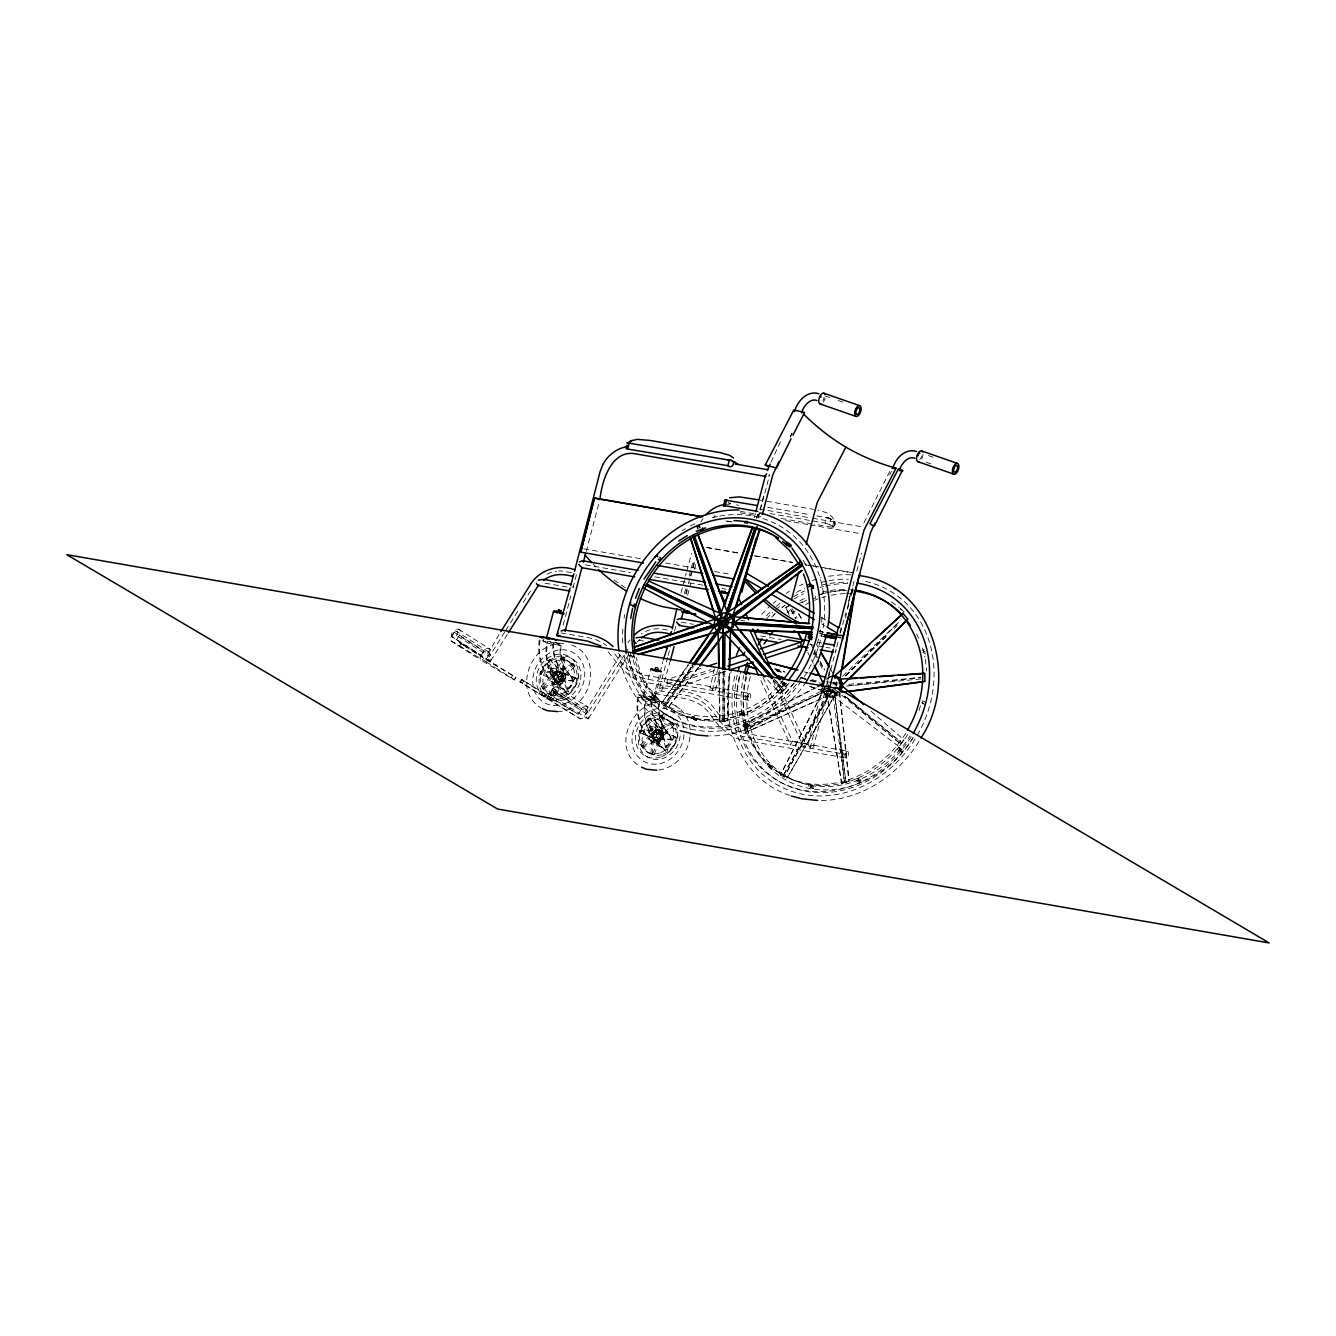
<?xml version="1.0" encoding="UTF-8"?>
<svg xmlns="http://www.w3.org/2000/svg" width="1336" height="1336" viewBox="0 0 1336 1336"><rect width="100%" height="100%" fill="white"/><g stroke="black" fill="none" stroke-linecap="round" stroke-linejoin="round"><path stroke-width="0.75" stroke-dasharray="5 3.75" d="M723.277 672.041L722.993 721.323L722.976 671.574M724.73 671.908L724.429 721.139L723.661 671.49M729.423 673.478L727.719 721.006L729.005 673.311M835.835 689.109L836.119 681.377M836.403 685.485L836.536 681.627M487.673 653.905L499.798 633.314M490.997 659.099L490.546 661.103A2.588 0.952 73.2 0 1 489.394 660.401L488.191 657.429M585.435 711.637L621.44 653.053M588.775 716.814L588.324 718.818A2.588 0.952 73.2 0 1 587.155 718.133L585.97 715.161M725.765 671.307L680.258 686.27L667.115 683.999L667.349 679.439L702.903 667.766M680.258 686.27L680.475 681.727L718 669.386M551.568 694.737L553.238 675.014L561.721 656.477L563.475 656.778L564.861 657.596L563.207 677.319L554.724 695.872L551.568 694.737L554.724 695.872M552.954 695.555L554.624 675.832A4.091 3.524 -59.4 0 0 556.394 669.119L556.394 669.119A4.091 3.524 -59.4 0 1 554.44 675.782A4.091 3.524 -59.4 0 1 550.031 671.474A4.091 3.524 -59.4 0 1 556.227 669.019A4.091 3.524 -59.4 0 0 550.198 671.574A4.091 3.524 -59.4 0 0 554.607 675.866L563.207 677.319L553.238 675.014L554.624 675.832L563.091 657.295L564.861 657.596M563.475 656.778L561.821 676.5L553.338 695.054M650.866 753.37L652.519 733.631L661.003 715.094L662.773 715.395L664.159 716.213L662.489 735.952L654.005 754.489L650.866 753.37L654.005 754.489M652.235 754.189L653.905 734.449L662.389 715.912L664.159 716.213M662.773 715.395L661.103 735.134L652.619 753.671M543.752 638.858L543.501 641.146L557.095 643.501M571.658 676.985L566.531 671.34A41.316 35.688 -59.4 0 1 560.068 648.277L560.385 645.455L553.789 641.564L553.471 644.386A41.316 35.688 -59.4 0 0 559.951 667.449L564.376 672.693A7.782 6.713 -59.4 0 1 563.007 682.88A7.782 6.713 -59.4 0 1 553.521 683.514A56.863 49.115 -59.4 0 1 539.477 645.705L540.212 639.209L546.791 643.1L546.057 649.597A56.863 49.115 -59.4 0 0 560.101 687.405L560.803 687.806A7.782 6.713 -59.4 0 0 570.288 687.188A7.782 6.713 -59.4 0 0 571.658 676.985L567.215 671.741A41.316 35.688 -59.4 0 1 560.753 648.678L561.337 643.585L547.743 641.213A56.863 49.115 -59.4 0 0 560.803 687.806M638.474 697.225L637.756 703.721A56.863 49.115 -59.4 0 0 651.801 741.547A7.782 6.713 -59.4 0 0 661.27 740.912A7.782 6.713 -59.4 0 0 662.656 730.708L658.214 725.465A41.316 35.688 -59.4 0 1 651.751 702.419L652.068 699.596L638.474 697.225L645.054 701.116L658.648 703.487L658.331 706.293A41.316 35.688 -59.4 0 0 664.794 729.356L669.937 735.017A7.782 6.713 -59.4 0 1 668.551 745.204A7.782 6.713 -59.4 0 1 659.082 745.839L658.381 745.421A56.863 49.115 -59.4 0 1 644.336 707.612L645.054 701.116M650.832 696.29L655.442 699.563L656.711 698.11L655.258 696.691L652.102 694.82L650.832 696.29L659.6 701.6L659.032 706.711A41.316 35.688 -59.4 0 0 665.495 729.773L669.937 735.017M578.438 675.615C577.904 683.381 573.077 691.58 566.548 695.822M677.719 734.232C677.185 741.998 672.359 750.197 665.829 754.439M737.021 691.029L740.728 671.206M689.927 737.105C688.174 753.855 673.928 769.352 656.727 770.204M847.926 608.13L850.781 591.848M845.538 618.034L850.297 593.819M834.232 682.646L834.733 683.464L826.784 681.811M714.393 668.735L710.034 688.14M822.074 688.908L807.796 745.872M828.253 676.183L829.138 672.142M827.401 682.162L830.458 668.351M732.044 668.501C716.881 717.165 738.725 778.754 789.71 795.371M746.774 676.834C734.817 719.352 755.291 771.924 799.446 785.902C842.682 800.147 890.444 775.247 912.889 737.656M750.314 676.617C738.574 718.618 757.328 768.784 800.681 782.729C841.814 796.54 888.056 772.342 910 735.869M539.944 673.711L540.445 671.757L558.782 671.023L575.115 677.803L576.501 678.621L575.983 680.575L557.663 681.31L539.944 673.711L541.314 674.53L541.832 672.576L560.168 671.841L576.501 678.621M563.124 625.131L570.873 595.823M572.927 588.024L576.751 573.528M586.17 551.534L599.33 501.718M556.277 680.492L558.782 671.023L560.168 671.841L557.663 681.31L556.277 680.492L575.983 680.575M574.597 679.757L575.115 677.803M643.534 696.59L650.899 668.685M653.721 670.037L654.406 668.818L658.949 670.238L658.247 671.457L653.721 670.037L656.327 670.321M655.742 669.57L655.592 667.549L658.097 668.117L657.796 669.937L653.855 669.47L658.648 671.357M639.226 732.328L639.744 730.391L658.063 729.64L674.396 736.437L675.782 737.255L675.264 739.209L656.945 739.944L639.226 732.328L656.945 739.944L659.45 730.458L658.063 729.64L655.558 739.125L675.264 739.209M640.612 733.147L641.13 731.193L659.45 730.458L675.782 737.255M658.731 692.582L655.792 693.618A2.588 1.152 -29 0 1 654.623 692.933L662.89 661.687M681.059 592.9L686.286 573.094M686.821 571.107L691.53 553.271M654.389 699.48A5.611 0.885 14.8 0 0 646.524 696.59A5.611 0.885 14.8 0 0 645.973 698.027A5.611 0.885 14.8 0 0 654.389 699.48L661.754 671.59A5.611 0.885 14.8 0 0 653.889 668.701A5.611 0.885 14.8 0 0 653.337 670.121A5.611 0.885 14.8 0 0 661.754 671.59M667.599 657.462L658.832 690.679L686.019 695.388A55.177 47.662 -59.4 0 1 711.67 710.652L721.073 722.509A52.288 45.157 -59.4 0 0 745.388 736.971L846.222 754.456M668.117 655.508L670.705 645.739M674.53 631.26L676.083 625.398M684.416 593.802L685.986 587.873M689.125 576L690.695 570.071M691.213 568.101L693.3 560.185M685.719 593.685L687.823 585.736M688.357 583.749L689.927 577.77M690.462 575.783L694.653 559.867M686.236 593.986L687.288 590.011M690.962 576.083L694.636 562.155M661.721 690.428L670.388 660.518M687.622 595.305L690.779 583.364M694.47 569.42L696.039 563.441M673.878 738.39L674.396 736.437M691.463 718.3L691.965 716.447L693.985 716.797L697.141 718.651L696.657 720.505L691.463 718.3L696.657 720.505M693.484 718.651L693.985 716.797M694.636 720.154L695.121 718.3L691.965 716.447M754.306 517.667L755.358 513.692M756.376 518.452L757.428 514.46M712.255 690.462L717.482 670.639M757.996 517.316L759.583 511.304M760.117 509.317L763.808 495.305M758.197 518.084L759.766 512.122M760.301 510.135L769.753 474.33M715.161 690.211L720.672 672.192M770.02 513.558L825.114 523.111L826.583 517.583C831.994 517.266 839.509 524.831 832.328 527.319L813.941 524.13M833.814 527.135L829.539 524.497L830.992 518.969M832.328 527.319L833.798 521.791L835.033 521.791M833.731 526.985L835.2 521.441L831.927 516.564L826.834 512.74L817.899 510.135M839.876 632.396L841.981 624.396M810.017 748.177L825.731 688.725M826.249 686.737L836.202 649.079M836.737 647.075L838.323 641.08M840.428 633.08L845.721 613.057M848.36 603.054L854.172 581.043M856.827 571.04L861.586 553.02M812.923 747.926L829.021 689.91M808.163 786.236L808.647 784.382L810.668 784.733L813.824 786.603L813.34 788.457L808.163 786.236L813.34 788.457M810.184 786.587L810.668 784.733M811.319 788.106L811.804 786.253L808.647 784.382M925.096 704.74L921.94 702.87L922.525 700.649L924.211 700.932M654.623 692.933L655.926 690.929M809.649 686.303L826.934 692.065L828.988 686.437M770.955 462.223L780.558 441.615M790.261 437.306L792.014 433.549M889.676 475.031L891.413 471.274M825.247 687.322L780.408 775.03L824.83 687.088M554.824 671.34L552.453 673.11L552.469 670.188L554.373 670.188L552.803 670.388L552.787 673.294L555.158 671.54L554.056 669.987M560.636 677.051L563.007 675.281L562.99 678.187L561.087 678.204L563.458 676.433L562.69 675.081L560.302 676.851L561.421 678.404M658.915 735.067L661.287 733.314L661.27 736.22L659.683 736.42L661.737 734.466L660.953 733.113L659.383 733.314L658.581 734.884L659.683 736.42M790.094 436.822L791.997 433.148M889.759 471.474L863.607 523.478M763.023 677.452L792.348 741.246L790.428 744.803L759.316 677.118M777.018 681.61L805.474 743.517L803.554 747.075L772.442 679.389M831.994 690.996L784.048 776.967L831.309 690.545L782.829 776.333L830.073 689.894L831.994 690.996L829.055 689.81L832.345 691.764M779.99 774.78L786.854 778.47L835.969 693.033L826.617 688.04M451.451 636.37L454.056 632.212A4.91 2.472 -57.3 0 1 458.799 629.306L459.901 629.957A4.843 2.438 -57.3 0 1 459.417 635.285L454.541 643.05L451.034 640.979A4.192 2.104 -57.3 0 1 451.451 636.37L481.177 655.442A4.192 2.104 -57.3 0 0 480.76 660.051L514.393 679.89L515.947 677.419L461.154 643.568L459.601 646.039L462.573 647.943L464.126 645.472L459.066 642.482L457.513 644.954L462.573 647.943M481.177 655.442L483.782 651.283A4.91 2.472 -57.3 0 1 488.525 648.377L489.627 649.012A4.843 2.438 -57.3 0 1 489.143 654.356L485.82 659.65L459.066 642.482M504.641 632.145L489.343 656.494L455.008 634.483M505.726 630.408L518.852 609.533M523.211 602.586L530.876 590.412M459.601 646.039L486.254 661.921L487.807 659.45M490.813 660.702L507.313 634.433M514.393 679.89L494.604 667.098L496.157 664.627M511.204 677.753L512.757 675.281M514.126 679.757L515.947 677.419M519.888 681.811L521.675 679.456L578.271 714.242L581.594 708.932A4.843 2.438 -57.3 0 1 586.27 706.076L587.356 706.727A4.91 2.472 -57.3 0 1 586.871 712.138L584.266 716.296A4.192 2.104 -57.3 0 1 580.208 718.768L519.888 681.811L580.208 718.768M520.673 682.245L522.226 679.774M522.209 683.397L523.762 680.926L521.441 679.339M538.809 694.052L540.362 691.58L523.762 680.926M541.915 694.653L543.468 692.182M544.888 696.557L546.441 694.085M550.482 699.713A4.192 2.104 -57.3 0 0 554.54 697.225L557.145 693.067A4.91 2.472 -57.3 0 0 557.63 687.656L556.544 687.021A4.843 2.438 -57.3 0 0 551.868 689.877L546.992 697.642L549.964 699.546L551.517 697.075M546.858 699.079L548.411 696.607L578.271 714.242M624.263 655.091L587.105 714.226L552.77 692.215M625.348 653.354L629.724 646.39M588.575 718.417L628.187 655.375M487.874 652.302L488.124 651.901A2.588 0.952 73.2 0 1 489.293 652.603L490.479 655.575M585.636 710.034L585.886 709.633A2.588 0.952 73.2 0 1 587.055 710.318L588.241 713.29M918.884 741.58C897.926 775.531 860.25 800.949 819.502 800.481M700.715 522.075L703.003 518.752M698.628 667.599L667.566 708.314L661.337 703.604L688.157 664.627M688.574 664.877L661.337 703.604M692.783 665.879L664.961 706.393L693.651 666.53M691.046 667.115L663.858 705.542L692.582 665.645M794.018 682.997L784.149 694.386L767.231 708.514M806.142 682.045C784.7 713.391 748.544 736.253 709.833 735.919M627.97 642.666L630.074 639.894M871.022 711.136L903.887 739.793L898.777 746.507L830.658 694.369L833.08 691.18M833.246 691.747L830.658 694.369M698.21 667.349L667.566 708.314M652.285 697.709L653.554 696.24L656.711 698.11M655.258 696.691L653.989 698.144L655.442 699.563M781.159 683.264L782.679 681.51L787.054 684.55L785.535 686.32L781.159 683.264L785.535 686.32M782.378 684.45L783.898 682.696M784.332 685.134L785.852 683.381L787.054 684.55M766.981 765.244L768.25 763.774L771.406 765.645L772.859 767.064L771.607 768.517L766.981 765.244L771.607 768.517M768.434 766.664L769.703 765.194L772.859 767.064M770.154 767.098L771.406 765.645M897.375 749.212L898.894 747.459L902.05 749.329L903.27 750.515L901.75 752.268L897.375 749.212L901.75 752.268M898.594 750.398L900.113 748.644L903.27 750.515M900.531 751.082L902.05 749.329M783.447 679.373C744.135 735.017 648.478 728.554 632.78 658.047M784.867 682.863C743.25 740.745 641.547 730.391 628.655 654.757M541.247 686.353L555.375 671.874L572.927 663.575L574.313 664.393L575.198 665.979L561.053 680.458L543.518 688.775L541.247 686.353L543.518 688.775M542.633 687.172L556.761 672.693L574.313 664.393M572.927 663.575L573.812 665.161L559.684 679.64L542.132 687.957M640.529 744.97L654.657 730.508L672.208 722.191L673.595 723.01L674.48 724.613L660.351 739.075L642.8 747.392L640.529 744.97L642.8 747.392M641.915 745.789L656.043 731.326L673.595 723.01M672.208 722.191L673.093 723.795L658.965 738.257L641.414 746.573M786.436 687.873L780.157 693.601L786.436 687.873L781.226 681.427M761.67 614.343L770.104 605.859M775.197 613.625L771.223 617.616A108.183 93.453 -59.4 0 1 775.014 613.658M845.588 675.816L900.915 620.205M845.705 675.966L875.197 647.158M876.667 645.705L885.517 637.072M835.184 683.347L836.553 684.8M842.665 676.133L899.312 621.557M845.103 675.715L874.896 647.025M876.383 645.589L886.803 635.552M894.252 628.371L897.224 625.515M830.758 690.361L832.779 689.693L830.524 690.278M838.206 691.463L834.315 695.087L829.489 696.357L825.03 694.92A10.404 9.001 -59.4 0 1 821.473 687.84M837.989 693.317L835.401 695.722L830.575 696.991L826.984 695.839M637.272 641.881L640.094 639.309M712.923 517.834L715.278 515.679M773.143 603.321L776.183 600.783M782.228 607.529L785.084 605.141M787.054 612.857L789.76 610.585M548.044 660.669L549.664 659.516L551.05 660.318L562.823 673.745L568.385 691.664L566.765 692.833L553.605 678.588L548.044 660.669L549.43 661.487L554.991 679.406L566.765 692.833M549.43 661.487L551.05 660.318M565.395 692.015L566.998 690.846L568.385 691.664M647.342 719.302L648.945 718.133L650.331 718.952L662.122 732.379L667.666 750.281L666.063 751.45L652.886 737.205L647.342 719.302L648.712 720.121L654.273 738.023L666.063 751.45M648.712 720.121L650.331 718.952M664.677 750.632L666.297 749.479L667.666 750.281M789.275 615.228L785.568 607.796L790.628 604.273M785.568 607.796L788.908 606.01M786.169 593.485L789.426 591.247M791.847 613.291L795.204 610.986M826.199 679.222L830.524 676.317M802.051 602.653L807.495 599.664M805.541 604.607L809.065 602.67M829.422 689.075L831.075 694.353L745.488 732.462L743.15 725.064L814.192 688.324M743.15 725.064L816.296 687.706M768.384 475.983L769.469 475.466M658.915 688.775L661.854 687.723A2.588 1.152 -29 0 1 663.023 688.407M712.355 688.541L715.294 687.506A2.588 1.152 -29 0 1 716.447 688.19M835.033 651.517L836.102 650.999M810.117 746.273L813.056 745.237A2.588 1.152 -29 0 1 814.225 745.922M828.804 687.656L744.453 728.103L830.441 689.092L744.887 729.506L827.468 689.927M832.462 676.083L827.802 678.204L826.984 681.911L839.375 683.063M833.464 696.524L837.221 694.82M745.488 732.462L831.075 694.353M799.679 585.602L803.22 584.082M814.543 600.332L818.2 598.762M629.089 655.943L630.792 655.258L633.949 657.128L632.262 657.813L629.089 655.943L628.605 653.838M813.758 598.829L815.795 598.01L815.377 596.257M739.209 712.205L741.246 711.403L744.402 713.257L744.82 715.01L742.783 715.829L739.61 713.958L739.209 712.205L742.365 714.075L742.783 715.829M739.61 713.958L741.664 713.157L744.82 715.01M742.365 714.075L744.402 713.257M924.211 649.647L922.508 650.331L925.664 652.185M743.851 723.444L745.538 722.759L748.711 724.63L749.212 726.734L747.509 727.419L744.352 725.548L743.851 723.444L747.008 725.298L747.509 727.419M924.712 651.751L923.009 652.436L926.165 654.306M744.352 725.548L746.039 724.864L749.212 726.734M747.008 725.298L748.711 724.63M855.908 779.055L857.962 778.237L861.119 780.107L861.536 781.861L859.482 782.662L856.326 780.808L855.908 779.055L859.065 780.925L859.482 782.662M856.326 780.808L858.363 779.99L861.536 781.861M859.065 780.925L861.119 780.107M667.115 683.999L710.668 669.687M812.104 580.509L821.156 577.703M820.738 594.453L826.516 592.666M821.941 597.61L825.665 596.457M830.658 689.877L825.281 691.397L825.899 695.188M839.709 692.349L849.245 781.259L841.697 783.397L826.349 692.048L833.53 690.011M826.349 692.048L833.18 690.478M841.279 783.163L849.245 781.259M833.664 690.512L831.61 690.929M834.148 521.708L835.2 521.441M655.158 669.219L657.796 669.937M658.247 668.25L655.592 667.549M658.949 670.238L656.327 669.954M828.487 576.25L843.133 574.58L854.005 574.881M830.407 591.898L846.356 589.911M831.326 595.121L846.439 593.201M709.683 686.537L712.84 689.793M807.462 744.269L810.601 747.525M718.818 672.375L719.67 721.757L727.302 720.772M719.67 721.757L727.719 721.006M652.319 728.02L650.749 728.22L650.732 731.126L652.636 731.126L653.438 729.556L652.319 728.02L653.104 729.372L650.732 731.126M652.653 728.203L651.066 728.421L651.049 731.326M848.811 684.383L920.972 677.402L845.771 686.12L920.922 678.938M831.376 690.595L829.489 689.743M833.631 696.139L828.771 696.49L824.713 694.219L822.959 690.729M563.675 643.468C531.244 640.946 511.955 690.278 540.779 707.88M557.429 711.587C591.464 711.286 605.275 655.007 570.004 644.57M725.899 504.24L729.473 504.34M846.039 593.201L851.65 593.351M833.046 682.496L834.733 683.464M760.318 500.115L762.455 500.482M766.714 501.217L813.574 509.333M767.716 507.363L810.334 514.761M816.73 515.88L826.583 517.583M831.994 519.554L825.264 517.349M736.437 504.891L738.574 505.258M759.533 509.033L810.484 517.867M812.522 518.218L861.419 526.701M740.378 511.371L758.781 514.56M781.243 518.468L811.904 523.779M740.294 512.79L760.852 516.364M785.535 520.639L808.146 524.564M810.2 524.914L861.586 533.832M727.335 521.04L733.464 522.109M725.799 520.99L733.965 522.409M706.51 547.359L739.225 553.037M755.575 555.876L792.365 562.256M808.714 565.095L818.935 566.865M820.972 567.215L851.633 572.543M707.028 547.66L739.726 553.338M754.038 555.809L792.866 562.556M805.124 564.677L811.253 565.746M813.307 566.097L817.398 566.815M825.564 568.234L852.134 572.843M583.765 548.829L640.996 558.765M665.528 563.007L696.173 568.334M714.576 571.524L730.926 574.363M585.469 564.811L630.341 572.593M654.807 576.851L703.755 585.335M722.125 588.525L726.2 589.226M571.407 572.61L564.26 571.374A31.864 27.522 -59.4 0 0 558.515 571.023M544.954 583.164L570.94 587.673M818.968 631.46L825.097 632.512A551.167 263.927 -80.2 0 1 819.202 630.726M740.678 620.338L744.753 621.04M819.97 635.719L824.061 636.42M817.548 642.299L821.623 643M681.193 622.192L693.434 624.313M760.735 635.986L781.126 639.526M809.683 644.486L823.961 646.958M825.999 647.309L830.09 648.027M667.382 630.024L662.021 629.089A31.864 27.522 -59.4 0 0 641.146 633.949M638.725 640.195L644.72 641.23M561.053 632.947L588.257 637.673A55.177 47.662 -59.4 0 1 606.678 645.756M921.94 702.87L923.61 703.17M546.791 643.1L560.385 645.455M709.934 686.504L648.377 675.816C633.681 673.795 625.315 662.439 616.547 650.615M715.929 687.539L749.63 693.384M667.349 679.439L680.475 681.727M748.461 696.741L647.609 679.239A52.288 45.157 -59.4 0 1 623.311 664.794L613.909 652.92M748.277 700.264L646.858 682.663C628.972 680.308 618.334 664.51 608.014 651.584M662.506 687.756C680.692 690.495 702.352 692.148 714.309 708.347C723.077 720.154 731.443 731.527 746.139 733.548L807.695 744.219M655.141 693.584C674.396 697.91 696.858 696.256 709.032 712.956C717.632 725.381 728.755 738.107 744.62 740.378L846.055 757.98M651.801 741.547L651.1 741.129A56.863 49.115 -59.4 0 1 638.04 694.536L651.634 696.891L651.049 702.001A41.316 35.688 -59.4 0 0 657.512 725.064L662.656 730.708M638.04 694.536L646.006 699.246L659.6 701.6M695.121 718.3L697.141 718.651M792.348 741.246L805.474 743.517M813.707 745.271L847.408 751.116M811.804 786.253L813.824 786.603M825.114 523.111L829.539 524.497M656.193 670.505L658.798 670.789L654.005 668.918M803.955 671.791L807.929 672.81M827.452 517.75L828.754 518.101M776.717 670.705L784.683 673.027M800.631 677.669L808.614 680.007M810.601 680.575L818.584 682.913M774.713 668.585L784.482 671.49M811.837 679.606L819.653 681.928M776.149 670.672L783.981 672.993M801.583 678.22L811.37 681.126M775.08 669.119L784.983 672.208M800.832 677.135L808.748 679.606M810.735 680.224L820.638 683.314M810.067 686.537L823.761 691.029M824.98 395.907L830.641 397.877M838.206 400.516L845.755 403.138M928.403 455.609L935.968 458.248M926.215 462.256L931.877 464.227M728.22 502.72L730.575 503.655L728.738 502.971M676.283 706.276C641.33 685.051 605.091 745.404 640.078 766.513M676.701 729.573C645.756 717.348 623.979 687.339 619.336 654.723M821.389 617.499L826.667 620.605M821.49 623.828L825.063 625.949M922.525 700.649L925.681 702.502M837.421 684.249L835.902 683.347A5.11 4.425 -59.4 0 0 833.714 682.646M835.601 683.865L836.854 684.6M836.119 693.217L786.854 778.47M830.19 691.814L831.71 692.716M903.887 739.793L898.777 746.507M825.03 694.92L827.218 696.206M673.528 710.468L675.548 711.67M778.821 772.659L780.842 773.845M652.068 699.596L658.648 703.487M561.721 656.477L563.091 657.295M661.003 715.094L662.389 715.912M567.015 660.435L569.62 661.988M666.297 719.069L668.902 720.605M573.812 665.161L575.198 665.979M673.093 723.795L674.48 724.613M552.787 643.969A41.316 35.688 -59.4 0 0 559.25 667.031L564.376 672.693M654.506 727.034A4.091 3.524 -59.4 0 1 652.72 733.798A4.091 3.524 -59.4 0 1 648.311 729.506A4.091 3.524 -59.4 0 1 654.506 727.034L654.673 727.135M662.639 731.844L662.806 731.944A4.091 3.524 -59.4 0 1 661.019 738.708A4.091 3.524 -59.4 0 1 656.611 734.399A4.091 3.524 -59.4 0 1 662.639 731.844A4.091 3.524 -59.4 0 1 660.852 738.608A4.091 3.524 -59.4 0 1 656.444 734.316A4.091 3.524 -59.4 0 1 662.806 731.944M560.034 672.292L561.421 673.11M659.316 730.926L660.702 731.727M540.445 671.757L541.832 672.576M639.744 730.391L641.13 731.193M554.707 681.36L556.077 682.162M653.989 739.977L655.375 740.795M539.21 640.027A56.863 49.115 -59.4 0 0 552.82 683.097L553.521 683.514M547.727 693.2L587.59 718.668M647.008 751.834L649.613 753.37M485.82 659.65L515.679 677.285M486.254 661.921L494.604 667.098M548.411 696.607L540.362 691.58M556.544 687.021L587.356 706.727M586.621 709.783L554.407 689.109C551.217 686.854 547.309 692.399 550.315 694.753M458.799 629.306L489.627 649.012M557.145 693.067L586.871 712.138M551.868 689.877L581.594 708.932M488.859 652.051L456.628 631.377C453.438 629.139 449.547 634.667 452.537 637.038L489.811 660.953M459.417 635.285L489.143 654.356M454.056 632.212L483.782 651.283M451.034 640.979L480.76 660.051M891.496 601.935L899.111 607.396M680.809 709.733C687.706 716.129 690.745 725.815 690.261 735.05M675.749 705.876L681.327 710.134M844.602 696.139L901.666 742.716L845.538 696.306M835.017 689.677L900.698 743.985L844.486 696.29M827.318 695.605L823.794 692.549L822.391 687.789M900.497 608.665L904.656 612.489M900.113 608.531L901.566 609.951M898.894 747.459L900.113 748.644M768.25 763.774L769.703 765.194M652.102 694.82L653.554 696.24M767.549 679.924L780.575 693.852M593.151 564.026L595.823 566.965M774.062 679.022L783.814 689.877L775.732 680.608M648.945 718.133L662.122 732.379L654.273 738.023L652.886 737.205L660.735 731.56L666.297 749.479M549.664 659.516L562.823 673.745L554.991 679.406L553.605 678.588L561.454 672.943L566.998 690.846M773.277 680.174L782.696 691.013L773.143 679.957M833.965 682.111L836.553 685.318M780.842 681.226L786.019 687.622M572.827 586.37L573.511 587.356M798.861 613.959L801.934 619.269M816.246 644.035L818.283 647.576M798.477 613.758L801.55 619.102M830.324 668.902L833.413 674.246M803.22 560.285L806.994 566.815L804.94 563.725M790.929 609.634L795.972 618.735M815.11 653.271L819.135 660.552M820.137 662.355L824.178 669.637M792.148 608.782L797.041 617.984M810.718 643.718L813.657 649.246M814.626 651.083L816.597 654.757M820.02 661.136L824.83 670.188M790.845 609.617L795.655 618.668M813.958 653.053L818.784 662.105M819.736 663.909L823.594 671.14M916.463 633.915L919.068 638.925M785.985 608.047L789.693 615.478M807.779 652.352L810.568 657.913M811.486 659.784L813.34 663.491M827.201 682.061L828.687 686.788M827.886 685.318L830.658 694.102M743.567 725.314L745.905 732.712M922.491 647.843L924.98 657.212M857.962 778.237L858.363 779.99M745.538 722.759L746.039 724.864M741.246 711.403L741.664 713.157M633.464 655.024L633.949 657.128M631.761 655.692L632.262 657.813M630.291 653.154L630.792 655.258M826.784 692.282L841.697 783.397M925.28 659.149L926.716 670.939M833.864 690.328L845.972 782.195L834.449 691.213L844.536 782.595L832.428 690.695M822.959 687.405L823.327 690.779M839.292 692.115L848.828 781.009M719.202 670.555L720.087 722.008M719.67 516.097A112.107 96.843 -59.4 0 1 813.824 562.272A112.107 96.843 -59.4 0 1 802.368 679.49M801.249 681.093A112.107 96.843 -59.4 0 1 697.008 730.291A112.107 96.843 -59.4 0 1 623.895 653.855M622.76 642.816A112.107 96.843 -59.4 0 1 622.943 627.803M624.062 618.351A112.107 96.843 -59.4 0 1 624.714 614.577M682.145 530.626A112.107 96.843 -59.4 0 1 685.385 528.705M690.328 526.033A112.107 96.843 -59.4 0 1 695.371 523.629M712.639 517.616A112.107 96.843 -59.4 0 1 717.916 516.431M822.041 617.098A108.316 93.57 -59.4 0 1 821.573 622.576M820.538 629.874A108.316 93.57 -59.4 0 1 819.836 633.514M818.584 638.959A108.316 93.57 -59.4 0 1 816.496 646.156M815.294 649.697A108.316 93.57 -59.4 0 1 813.273 654.974M800.748 678.204A108.316 93.57 -59.4 0 1 797.458 682.813M796.306 684.299A108.316 93.57 -59.4 0 1 696.507 726.867A108.316 93.57 -59.4 0 1 628.337 653.421M794.185 683.03A108.183 93.453 -59.4 0 1 694.503 725.548A108.183 93.453 -59.4 0 1 626.417 652.202M786.086 683.047A100.851 87.124 -59.4 0 1 696.039 718.517A100.851 87.124 -59.4 0 1 633.698 654.106M789.242 682.896A100.851 87.124 -59.4 0 1 699.73 720.004A100.851 87.124 -59.4 0 1 636.136 657.228M840.394 692.766A10.404 9.001 -59.4 0 1 829.322 697.258A10.404 9.001 -59.4 0 1 823.761 687.405M834.75 691.914A5.11 4.425 -59.4 0 1 828.754 689.977M838.173 691.029A5.11 4.425 -59.4 0 1 830.007 688.391M832.862 684.149A5.11 4.425 -59.4 0 1 835.234 683.531M835.885 691.814A3.958 3.423 -59.4 0 1 831.259 690.328M833.48 683.264A3.958 3.423 -59.4 0 1 834.582 684.683M833.497 690.328A2.371 2.054 -59.4 0 1 832.478 689.994M865.845 581.427A112.107 96.843 -59.4 0 1 917.03 735.802M915.026 739.159A112.107 96.843 -59.4 0 1 789.943 790.695A112.107 96.843 -59.4 0 1 735.351 673.578M766.446 615.879A112.107 96.843 -59.4 0 1 770.505 611.721M776.199 606.511A112.107 96.843 -59.4 0 1 780.641 602.853M796.44 592.416A112.107 96.843 -59.4 0 1 804.773 588.257M822.041 582.245A112.107 96.843 -59.4 0 1 827.318 581.06M829.071 580.726A112.107 96.843 -59.4 0 1 848.41 579.24M920.487 705.742A100.851 87.124 -59.4 0 1 918.333 712.389M907.678 734.516A100.851 87.124 -59.4 0 1 795.605 781.026A100.851 87.124 -59.4 0 1 745.822 676.534M798.36 604.006A100.851 87.124 -59.4 0 1 805.491 600.181M818.4 594.971A100.851 87.124 -59.4 0 1 824.045 593.351M825.949 592.9A100.851 87.124 -59.4 0 1 846.824 590.646M905.658 733.314A100.851 87.124 -59.4 0 1 793.584 779.823A100.851 87.124 -59.4 0 1 743.801 675.331M799.88 600.816A100.851 87.124 -59.4 0 1 807.094 597.292M822.024 592.149A100.851 87.124 -59.4 0 1 846.673 589.493M850.414 589.727A100.851 87.124 -59.4 0 1 854.121 590.128M911.185 736.787A108.316 93.57 -59.4 0 1 790.344 786.57A108.316 93.57 -59.4 0 1 737.606 673.428M766.363 619.069A108.316 93.57 -59.4 0 1 772.909 612.372M775.665 609.867A108.316 93.57 -59.4 0 1 781.36 605.108M793.45 596.808A108.316 93.57 -59.4 0 1 804.673 590.996M821.356 585.185A108.316 93.57 -59.4 0 1 847.842 582.329M913.123 737.923A108.183 93.453 -59.4 0 1 792.432 787.655A108.183 93.453 -59.4 0 1 739.743 674.647M781.994 607.546A108.183 93.453 -59.4 0 1 784.9 605.275M793.968 599.062A108.183 93.453 -59.4 0 1 803.487 593.819M820.02 587.423A108.183 93.453 -59.4 0 1 823.394 586.504M825.431 586.003A108.183 93.453 -59.4 0 1 847.826 583.582M824.73 634.8A553.588 265.079 -80.2 0 1 819.319 633.281M625.432 587.756A551.167 263.927 -80.2 0 1 612.305 578.555M661.955 730.308A7.782 6.713 -59.4 0 1 660.585 740.495A7.782 6.713 -59.4 0 1 651.1 741.129M659.082 745.839A56.863 49.115 -59.4 0 1 646.006 699.246M669.236 734.6A7.782 6.713 -59.4 0 1 667.866 744.803A7.782 6.713 -59.4 0 1 658.381 745.421M683.982 734.767A28.874 24.933 -59.4 0 1 644.921 761.971A28.874 24.933 -59.4 0 1 643.585 715.228A28.874 24.933 -59.4 0 1 683.815 729.005M680.124 735.785A23.213 20.057 -59.4 0 1 649.997 758.213A23.213 20.057 -59.4 0 1 645.338 722.275A23.213 20.057 -59.4 0 1 678.955 726.767M563.692 672.275A7.782 6.713 -59.4 0 1 562.306 682.479A7.782 6.713 -59.4 0 1 552.82 683.097M570.973 676.567A7.782 6.713 -59.4 0 1 569.587 686.771A7.782 6.713 -59.4 0 1 560.101 687.405M921.656 455.893A3.507 1.737 -70.8 0 1 921.423 456.762L921.088 457.613A3.507 1.737 -70.8 0 1 919.636 459.417M922.992 454.257A5.678 2.822 -70.8 0 1 922.475 457.062L921.923 458.432A5.678 2.822 -70.8 0 1 921.222 459.651M546.975 574.129A31.864 27.522 -59.4 0 1 556.578 571.207M823.995 397.31A3.507 1.737 -70.8 0 1 823.661 399.046L823.327 399.881A3.507 1.737 -70.8 0 1 822.892 400.633M825.08 397.911A5.678 2.822 -70.8 0 1 824.713 399.33L824.145 400.7A5.678 2.822 -70.8 0 1 823.444 401.919M642.031 696.891L641.764 699.179L655.358 701.534L655.609 699.246L642.031 696.891M852.902 587.907L851.366 596.04L852.902 587.907M745.555 695.154L745.321 696.023A3.507 1.67 -80.2 0 0 746.056 699.813A3.507 1.67 -80.2 0 0 748.327 697.793L748.561 696.924A3.507 1.67 -80.2 0 0 747.826 693.134A3.507 1.67 -80.2 0 0 745.555 695.154M747.575 695.505L747.342 696.373A3.507 1.67 -80.2 0 0 748.076 700.164A3.507 1.67 -80.2 0 0 750.348 698.144L750.582 697.275A3.507 1.67 -80.2 0 0 749.847 693.484A3.507 1.67 -80.2 0 0 747.575 695.505M843.317 752.869L843.083 753.755A3.507 1.67 -80.2 0 0 843.818 757.545A3.507 1.67 -80.2 0 0 846.105 755.525L846.323 754.656A3.507 1.67 -80.2 0 0 845.588 750.849A3.507 1.67 -80.2 0 0 843.317 752.869M845.337 753.22L845.103 754.105A3.507 1.67 -80.2 0 0 845.838 757.896A3.507 1.67 -80.2 0 0 848.11 755.875L848.343 755.007A3.507 1.67 -80.2 0 0 847.608 751.199A3.507 1.67 -80.2 0 0 845.337 753.22M453.756 633.197L453.255 633.982A3.507 1.77 -57.3 0 0 453.155 637.439A3.507 1.77 -57.3 0 0 456.277 635.752L456.762 634.984A3.507 1.77 -57.3 0 0 456.879 631.51A3.507 1.77 -57.3 0 0 453.756 633.197M551.517 690.929L551.033 691.697A3.507 1.77 -57.3 0 0 550.916 695.171A3.507 1.77 -57.3 0 0 554.039 693.484L554.524 692.716A3.507 1.77 -57.3 0 0 554.64 689.242A3.507 1.77 -57.3 0 0 551.517 690.929M661.103 735.134L652.519 733.631L662.489 735.952L661.103 735.134M564.543 673.928L564.376 673.828A4.091 3.524 -59.4 0 0 558.348 676.383A4.091 3.524 -59.4 0 0 562.757 680.675A4.091 3.524 -59.4 0 0 564.543 673.928M556.761 672.693L555.375 671.874L561.053 680.458L556.761 672.693M656.043 731.326L654.657 730.508L660.351 739.075L656.043 731.326M653.187 670.689A5.611 0.885 14.8 0 0 661.604 672.142A5.611 0.885 14.8 0 0 653.755 669.252A5.611 0.885 14.8 0 0 653.187 670.689M659.166 741.012A5.26 4.542 -59.4 0 0 661.454 732.312A5.26 4.542 -59.4 0 0 653.488 735.468A5.26 4.542 -59.4 0 0 659.166 741.012M657.78 740.194A5.26 4.542 -59.4 0 0 660.067 731.493A5.26 4.542 -59.4 0 0 652.102 734.666A5.26 4.542 -59.4 0 0 657.78 740.194M660.719 752.602A19.005 16.416 -59.4 0 0 669.035 721.156A19.005 16.416 -59.4 0 0 640.211 732.596A19.005 16.416 -59.4 0 0 660.719 752.602M663.324 754.139A19.005 16.416 -59.4 0 0 671.641 722.692A19.005 16.416 -59.4 0 0 642.816 734.132A19.005 16.416 -59.4 0 0 663.324 754.139M661.671 756.593A23.447 20.257 -59.4 0 0 671.924 717.816A23.447 20.257 -59.4 0 0 636.37 731.928A23.447 20.257 -59.4 0 0 661.671 756.593M564.928 703.688A28.874 24.933 -59.4 0 0 577.536 655.926A28.874 24.933 -59.4 0 0 533.782 673.311A28.874 24.933 -59.4 0 0 564.928 703.688M559.867 682.379A5.26 4.542 -59.4 0 0 562.172 673.695A5.26 4.542 -59.4 0 0 554.206 676.851A5.26 4.542 -59.4 0 0 559.867 682.379M558.498 681.56A5.26 4.542 -59.4 0 0 560.786 672.876A5.26 4.542 -59.4 0 0 552.82 676.033A5.26 4.542 -59.4 0 0 558.498 681.56M561.437 693.968A19.005 16.416 -59.4 0 0 569.737 662.522A19.005 16.416 -59.4 0 0 540.93 673.962A19.005 16.416 -59.4 0 0 561.437 693.968M564.043 695.505A19.005 16.416 -59.4 0 0 572.342 664.075A19.005 16.416 -59.4 0 0 543.535 675.515A19.005 16.416 -59.4 0 0 564.043 695.505M564.944 699.312A23.213 20.057 -59.4 0 0 575.098 660.902A23.213 20.057 -59.4 0 0 539.894 674.88A23.213 20.057 -59.4 0 0 564.944 699.312M562.389 697.976A23.447 20.257 -59.4 0 0 572.626 659.199A23.447 20.257 -59.4 0 0 537.089 673.311A23.447 20.257 -59.4 0 0 562.389 697.976"/><path stroke-width="1.5" d="M723.31 667.933L723.444 643.284M724.73 669.854L724.947 632.913M722.275 621.691L721.891 621.323M729.139 669.186L730.625 627.937M729.573 669.336L730.608 640.395M924.929 681.61L924.796 673.21L839.643 679.189L841.83 683.514L841.546 688.708L840.11 691.23M760.167 648.929L787.806 639.844L800.949 642.132L800.982 646.591L765.361 658.297M808.614 622.843C810.835 606.477 809.365 589.56 803.537 574.046M827.936 626.066C836.436 578.605 808.731 524.898 760.234 513.024M734.199 622.092L731.627 628.521M854.606 591.965L840.027 679.105L837.188 676.634L832.462 676.083M839.793 683.314L840.461 679.256M842.164 669.136L855.374 590.178M508.415 632.679L538.792 584.717M630.675 618.401L632.596 608.281M835.033 678.605L835.818 674.58M573.862 573.779L570.706 585.702M602.937 464.377L600.048 471.775L574.53 571.223M565.095 631.26L581.978 567.366M676.868 608.765L672.292 628.955M838.373 627.219L833.981 646.774M840.544 690.595L841.663 685.418L863.724 704.606M546.741 637.172L553.438 611.788M600.916 646.023L587.506 641.096L557.379 635.869A2.588 1.152 -29 0 1 556.861 635.218L570.021 588.257M594.47 497.994L580.692 552.369L594.47 497.994L702.803 516.781M583.364 562.055L585.652 553.521M599.864 499.731C601.851 481.244 611.17 450.249 634.316 453.639L765.879 476.468A2.588 1.152 -29 0 1 765.361 475.816L766.664 473.812M627.035 445.105L626.066 448.796L727.853 465.696C733.514 469.971 736.303 459.434 729.322 460.152L627.102 442.8L628.004 442.65M627.887 448.345L629.34 442.8M630.726 602.319L630.124 604.54L634.967 606.694L635.552 604.473L633.882 604.173M663.408 659.733L667.8 645.989M670.388 660.518L674.079 646.574M683.932 609.249L681.31 619.219A2.588 1.152 -29 0 0 680.141 618.535L677.202 619.57M727.853 465.696L729.322 460.152M723.811 504.373L725.03 500.065L757.061 505.509M723.327 506.21L725.147 505.776L726.6 500.232M745.02 523.178L745.505 521.324L747.525 521.675L747.041 523.528M755.875 511.688L765.361 475.816M741.814 592.182L756.026 538.408M762.338 514.51L772.876 474.664L778.921 461.655M746.022 674.563L746.607 672.325L749.78 674.196M791.48 599.847L798.845 571.992M806.209 544.136L817.248 502.369L845.872 447.126A835.05 419.788 -63.7 0 1 803.788 414.31M811.436 639.526L812.037 637.305L808.865 635.435L808.28 637.656L811.436 639.526L809.766 639.243M822.609 686.938L833.297 649.329M829.539 687.923L870.588 532.48L874.946 523.127M806.677 632.963C802.502 649.914 794.486 665.846 783.447 679.373M825.648 638.241L817.933 660.953L806.142 682.045M556.861 635.218L558.164 633.197M732.462 616.781L759.549 529.123M735.969 607.078L759.967 529.373M732.98 627.569L734.266 623.461M724.864 618.601L755.04 527.954L724.813 618.752M726.851 617.082L757.061 526.334L724.262 618.201L726.016 618.885M720.171 615.412L752.302 527.252M724.847 603.989L752.719 527.503M635.485 598.294L639.293 588.558M918.066 455.826L918.417 454.991M736.37 655.191L739.643 647.843M770.087 464.093L767.348 470.539M794.519 411.688C797.291 401.301 807.078 390.029 818.834 393.769M801.617 412.941C803.22 406.01 810.468 397.844 816.997 400.549M893.166 467.533C895.922 457.647 905.741 448.011 916.596 451.501M899.362 470.706C900.982 463.759 908.213 455.559 914.759 458.265M737.94 464.026L733.731 461.538L734.733 462.122M767.966 466.631L765.261 465.028L793.784 410.002L804.606 412.44L792.916 435.185M791.012 438.859L776.583 468.001L765.261 465.028M845.872 447.126A835.05 419.788 -63.7 0 0 896.038 468.218L864.025 529.991L838.975 627.87L828.42 621.641M874.462 525.799L902.485 470.239L898.477 468.769L869.953 523.795L873.677 526M920.871 738.023C959.515 681.076 933.764 584.583 859.332 575.649M644.002 579.173L655.826 561.888M500.883 631.577L530.175 584.968C539.109 569.821 558.565 563.775 574.831 569.821M764.008 643.985L766.981 639.66M602.953 464.36C607.963 455.025 617.182 448.028 627.736 446.508M689.309 662.94L714.96 625.665M690.896 661.487L708.381 636.07M693.935 664.176L721.323 625.749M692.232 665.445L720.605 625.348L721.407 625.983M693.785 663.975L717.733 630.742M694.854 664.877L721.156 628.337M705.274 515.429C710.201 510.168 716.413 505.826 723.678 504.707M538.692 585.235L538.491 585.519A3.023 0.969 66.3 0 1 537.322 584.834L536.371 583.298M725.615 603.788L720.421 592.499L721.54 591.063L725.281 591.714M699.463 665.712L723.077 634.767M699.88 665.963L719.77 639.911M769.937 635.318L773.277 631.293M655.108 557.279L656.627 555.525L657.83 556.711M786.704 542.266L785.451 543.735L786.904 545.155L790.06 547.009L791.33 545.556L786.704 542.266L791.33 545.556M786.904 545.155L788.173 543.685M788.607 545.589L789.877 544.136M671.624 631.51L670.321 633.531A2.588 1.152 -29 0 0 671.49 634.216M839.142 688.508L907.929 619.069M849.746 678.371L906.459 620.555M627.219 443.018L628.17 442.75M903.253 613.308L834.165 676.35L838.641 677.786L841.53 681.527L841.997 685.602M842.214 669.57L869.686 644.253M875.781 638.625L901.716 614.71M634.784 634.734C644.253 624.714 660.134 623.528 671.958 627.335M724.429 500.415L725.264 500.081M733.497 623.411L801.7 570.355M742.031 617.349L802.118 570.606M730.541 617.182L800.882 564.978L726.183 619.67L727.786 621.006M727.836 620.973L801.65 566.163L726.183 619.67L727.452 620.422M725.966 613.675L799.396 562.423M736.487 606.861L799.796 562.673M543.735 580.275C552.887 573.294 562.506 573.695 573.077 576.451M641.514 638.007C650.649 631.026 660.268 631.427 670.839 634.183M678.655 540.98L687.272 535.653M817.832 686.437L823.293 683.615M579.44 561.838L582.379 560.803A2.588 1.152 -29 0 1 583.548 561.487M561.153 631.043L564.093 630.007A2.588 1.152 -29 0 1 565.262 630.692M631.176 440.863L637.205 439.344L650.265 440.462L720.638 452.72L729.573 455.309L733.614 458.031M629.039 441.798L632.345 440.346M700.916 530.442L702.953 529.624L702.552 527.887M808.196 584.717L809.9 584.032L813.056 585.903L813.557 588.007L811.87 588.675M808.697 586.821L810.401 586.137L813.557 588.007M811.37 586.571L813.056 585.903M696.256 531.277L705.508 527.887M559.884 635.385L558.03 635.903M634.383 646.975L716.179 618.768M634.8 647.208L706.861 622.376M717.399 623.862L633.231 652.519L718.618 625.398M726.35 625.966L771.924 678.638M724.529 633.064L729.306 631.444M706.844 666.464L716.714 663.224M728.571 659.316L744.369 654.122M727.87 666.146L749.596 658.999M763.424 654.456L800.949 642.132M729.723 670.021L753.471 662.205M717.399 623.828L632.997 651.033L714.493 625.148M720.455 623.261L719.352 623.194L720.755 624.73L720.488 623.16L720.605 624.78M729.606 497.777L739.225 496.892L758.18 499.748M834.232 688.858L837.822 687.84M637.723 654.323L719.703 631.143M638.157 654.573L708.431 634.7M902.986 470.773L900.347 470.773M556.394 612.573L557.763 612.573M538.241 580.075L543.735 579.39L571.006 584.3M636.019 637.806L641.497 637.122L658.765 640.128M724.379 633.147L727.619 632.663M578.755 564.41L581.911 567.666M676.534 622.125L679.439 625.432L679.623 624.547M841.429 692.232L924.512 681.36M848.51 691.597L922.859 681.878M848.377 678.855L856.677 678.27M860.835 677.987L875.381 676.968M879.522 676.667L894.068 675.649M898.226 675.365L923.143 673.611M557.429 711.587L547.226 710.685L542.249 708.514M656.727 770.204L646.507 769.302L641.53 767.148M739.008 509.968C667.516 508.649 609.717 581.778 618.935 650.899M817.699 800.431L801.633 798.761L791.346 796.022M730.191 629.74L812.422 632.245M738.841 630.241L810.785 632.429M716.831 620.121L644.102 584.734L721.423 620.572M732.295 622.426L813.257 627.102L726.6 622.259L813.006 628.621L731.944 623.979M771.774 678.387L725.331 624.747L727.185 624.897M733.865 520.606C752.752 521.14 771.34 528.405 785.317 541.18M708.013 735.969L697.242 735.05L680.057 730.692M809.649 623.578L729.456 616.313M741.179 617.399L808.146 623.645M558.565 611.771L561.638 612.773L559.233 611.921M560.118 613.324L561.487 613.341L560.369 612.673M628.454 442.684L629.957 442.917M725.715 500.098L727.218 500.332M735.134 464.026L767.732 469.688M725.147 505.776L757.779 511.438M594.988 498.295L701.266 516.731M580.191 552.069L643.551 563.074M657.846 565.545L702.82 573.361M713.04 575.131L733.982 578.972M583.03 560.836L638.14 570.405M654.456 573.227L705.491 582.095M715.695 583.865L732.028 586.688M581.661 567.7L634.734 576.918M649.029 579.39L708.214 589.66M718.417 591.43L728.638 593.201M720.421 592.499L727.936 593.802M827.134 632.88L837.355 634.65M683.447 610.402L689.576 611.47M804.038 631.327L812.205 632.746M824.479 634.884L834.683 636.654M538.174 585.535L569.253 590.929M683.03 611.955L695.304 614.076M793.4 631.11L811.804 634.299M824.061 636.42L836.319 638.558M681.494 611.905L695.805 614.376M793.918 631.41L812.305 634.6M824.562 636.721L834.783 638.491M633.281 606.41L634.967 606.694M810.351 637.005L812.037 637.305M680.792 618.568L707.328 623.16M752.235 630.959L809.382 640.879M823.677 643.351L833.881 645.121M679.439 625.432L693.718 627.903M756.994 638.892L777.402 642.432M797.826 645.973L808.029 647.743M820.271 649.864L832.528 652.001M564.744 630.041C581.26 633.014 600.532 633.598 612.973 646.624M896.038 468.218L892.131 468.452M824.73 634.8L840.845 637.706M681.393 610.051L663.274 606.794A553.588 265.079 -80.2 0 1 640.178 598.461M559.316 611.738L556.695 611.454L559.016 612.489M559.166 612.305L556.544 612.022L557.663 612.673M728.003 459.918L731.493 460.67M767.966 662.389L797.909 670.087M809.883 673.177L825.832 677.285M768.267 662.606L796.022 669.754M813.875 674.346L817.832 675.365M756.877 669.002L745.137 665.161L757.295 669.252M774.462 674.764L784.232 677.97M776.834 675.665L784.666 678.22M823.761 393.185L859.666 405.676M820.204 403.973L856.109 416.465M921.539 450.9L957.444 463.408M917.966 461.688L953.871 474.196M560.235 613.241L561.337 613.892M648.361 580.893L721.156 613.758M724.262 618.201L726.166 619.102M717.649 618.735L646.691 584.216L721.073 621.24M642.649 587.573L715.962 626.651M859.799 573.962L842.465 639.61M859.9 590.813L863.056 592.683M745.755 572.843L768.617 586.337M775.665 590.495L814.342 613.341M744.653 578.471L762.522 589.026M771.456 594.303L814.342 619.62M826.85 627.001L837.572 633.331M719.352 623.194L720.622 623.945M556.01 640.445L553.355 638.875L539.761 636.504L542.416 638.074M894.018 588.141L895.02 588.842M902.602 594.286L903.587 595.004M776.116 538.074L789.509 550.365L799.83 565.746M659.784 557.396L661.003 558.565L659.483 560.335L658.264 559.149M724.112 632.813L764.743 676.884M743.901 580.308L755.959 593.518M729.707 613.558L731.827 615.879M585.118 555.225L591.815 562.573M725.331 624.747L772.676 677.469M728.621 626.534L773.043 677.519M902.819 613.057L907.495 618.818M739.493 629.891L779.923 679.824M732.88 622.008L779.539 679.623M791.881 547.977L802.569 563.875M719.803 620.505L720.688 621.991M821.356 652.886L828.504 665.278M809.783 633.331L811.837 636.888M821.089 652.903L829.305 667.132M634.149 641.029L635.084 642.549A3.023 0.969 66.3 0 0 636.253 643.234M798.026 632.178L802.652 641.464M815.611 667.449L819.319 674.88M797.609 631.928L802.235 641.213M805.007 646.791L806.86 650.498M814.259 665.345L823.527 683.915M739.075 599.062L741.664 604.69M745.972 614.076L748.561 619.704M752.869 629.072L773.561 674.112M749.98 630.509L764.676 662.472M752.402 662.071L758.447 675.231M698.093 534.617L724.362 603.638M697.676 534.367L727.602 612.973M733.063 616.647L734.449 620.355M722.358 626.3L721.841 624.881A3.958 3.423 -59.4 0 1 722.125 622.91M722.275 615.044L694.503 535.986L721.741 618.518L693.15 536.721L720.889 615.645M690.795 538.375L713.725 611.203M690.378 538.124L716.296 620.455M809.9 584.032L810.401 586.137M699.797 527.77L699.379 526.017L697.342 526.818L697.759 528.572M718.701 641.748L719.169 668.501M718.1 631.21L718.751 668.25M723.628 669.419L722.993 628.037L722.976 669.503M733.848 618.501L733.915 623.661M727.335 619.587A5.11 4.425 -59.4 0 1 726.3 626.567A5.11 4.425 -59.4 0 1 719.87 626.35M723.143 618.15A5.11 4.425 -59.4 0 1 725.498 618.234M727.469 626.801A3.958 3.423 -59.4 0 1 725.732 627.736M723.294 621.223A3.958 3.423 -59.4 0 1 726.834 620.355M725.164 621.774A2.371 2.054 -59.4 0 1 726.25 621.808M626.417 652.202A108.183 93.453 -59.4 0 1 749.947 519.086A108.183 93.453 -59.4 0 1 795.337 681.544M782.529 541.464A100.851 87.124 -59.4 0 1 786.704 545.038M799.746 560.619A100.851 87.124 -59.4 0 1 810.384 585.034M811.303 588.842A100.851 87.124 -59.4 0 1 788.323 680.341M633.698 654.106A100.851 87.124 -59.4 0 1 671.323 549.714A100.851 87.124 -59.4 0 1 771.891 534.4M773.477 535.302A100.851 87.124 -59.4 0 1 778.12 538.224M635.034 651.417A100.851 87.124 -59.4 0 1 674.93 549.564A100.851 87.124 -59.4 0 1 773.911 535.602M775.498 536.487A100.851 87.124 -59.4 0 1 778.621 538.408M838.858 678.955A10.404 9.001 -59.4 0 1 841.029 681.26M841.764 682.696A10.404 9.001 -59.4 0 1 842.331 687.756M832.211 676.233A10.404 9.001 -59.4 0 1 839.108 689.91M821.573 686.12A10.404 9.001 -59.4 0 1 823.494 681.11M857.812 583.281A108.316 93.57 -59.4 0 1 913.123 733.548M738.056 671.624A108.316 93.57 -59.4 0 1 739.042 668.017M743.35 655.609A108.316 93.57 -59.4 0 1 744.837 652.135M755.875 632.379A108.316 93.57 -59.4 0 1 758.046 629.289M855.975 590.378A100.851 87.124 -59.4 0 1 907.461 730.291M744.286 673.311A100.851 87.124 -59.4 0 1 747.509 662.639M854.305 591.096A100.851 87.124 -59.4 0 1 901.199 613.892M907.227 620.906A100.851 87.124 -59.4 0 1 910.451 625.482M746.323 674.513A100.851 87.124 -59.4 0 1 748.962 665.478M758.397 644.737A100.851 87.124 -59.4 0 1 762.088 638.742M766.146 632.997A100.851 87.124 -59.4 0 1 768.3 630.241M843.484 635.719A551.167 263.927 -80.2 0 1 827.201 632.913M800.481 623.311A551.167 263.927 -80.2 0 1 765.094 599.363M758.046 592.766A551.167 263.927 -80.2 0 1 744.503 578.07M796.456 623.912A553.588 265.079 -80.2 0 1 762.939 600.315M626.484 591.096A553.588 265.079 -80.2 0 1 598.645 569.67M547.109 638.909A5.611 0.885 14.8 0 1 549.213 639.142M554.006 612.389A5.611 0.885 14.8 0 1 556.427 611.788A5.611 0.885 14.8 0 1 563.725 614.076M553.588 611.22A5.611 0.885 14.8 0 1 557.914 611.504A5.611 0.885 14.8 0 1 563.875 613.525M833.163 652.035A2.588 1.152 -29 0 1 832.011 651.35M667.015 648.661A2.588 1.152 -29 0 1 666.497 648.01M919.335 453.622A3.507 1.737 -70.8 0 1 919.869 453.188M922.658 452.002A5.678 2.822 -70.8 0 0 917.582 454.173L917.03 455.543A5.678 2.822 -70.8 0 0 918.734 461.705M572.676 576.217A2.588 1.152 -29 0 1 572.559 575.799M569.904 590.963A2.588 1.152 -29 0 1 568.735 590.278M820.655 397.26A3.507 1.737 -70.8 0 1 821.089 396.508M824.896 394.287A5.678 2.822 -70.8 0 0 819.82 396.441L819.269 397.811A5.678 2.822 -70.8 0 0 820.972 403.973M721.607 621.758L721.958 623.16L723.728 622.459L723.477 621.407L721.657 621.624M855.725 408.95L855.174 410.319A5.678 2.822 -70.8 0 0 855.758 416.331A5.678 2.822 -70.8 0 0 860.05 413.208L860.601 411.839A5.678 2.822 -70.8 0 0 860.017 405.827A5.678 2.822 -70.8 0 0 855.725 408.95M856.543 409.768L856.209 410.603A3.507 1.737 -70.8 0 0 856.576 414.31A3.507 1.737 -70.8 0 0 859.215 412.39L859.566 411.538A3.507 1.737 -70.8 0 0 859.198 407.847A3.507 1.737 -70.8 0 0 856.543 409.768M953.487 466.681L952.935 468.051A5.678 2.822 -70.8 0 0 953.537 474.046A5.678 2.822 -70.8 0 0 957.828 470.94L958.38 469.554A5.678 2.822 -70.8 0 0 957.778 463.559A5.678 2.822 -70.8 0 0 953.487 466.681M954.322 467.5L953.971 468.335A3.507 1.737 -70.8 0 0 954.338 472.042A3.507 1.737 -70.8 0 0 956.993 470.122L957.327 469.27A3.507 1.737 -70.8 0 0 956.96 465.563A3.507 1.737 -70.8 0 0 954.322 467.5M721.707 620.789L720.956 621.658L722.208 622.893L722.976 622.008L721.707 620.789M558.498 610.034L560.936 610.803L558.498 610.034M838.39 688.574L66.8 554.674L497.61 809.048L1269.2 942.949L838.39 688.574M724.546 632.763A10.404 9.001 -59.4 0 0 731.21 616.08A10.404 9.001 -59.4 0 0 715.044 620.038A10.404 9.001 -59.4 0 0 724.546 632.763M722.542 626.885A5.11 4.425 -59.4 0 0 725.815 618.685A5.11 4.425 -59.4 0 0 717.883 620.639A5.11 4.425 -59.4 0 0 722.542 626.885M722.442 625.782A3.958 3.423 -59.4 0 0 724.98 619.453A3.958 3.423 -59.4 0 0 718.835 620.956A3.958 3.423 -59.4 0 0 722.442 625.782M723.06 624.747A2.371 2.054 -59.4 0 0 724.58 620.939A2.371 2.054 -59.4 0 0 720.889 621.858A2.371 2.054 -59.4 0 0 723.06 624.747"/></g></svg>
